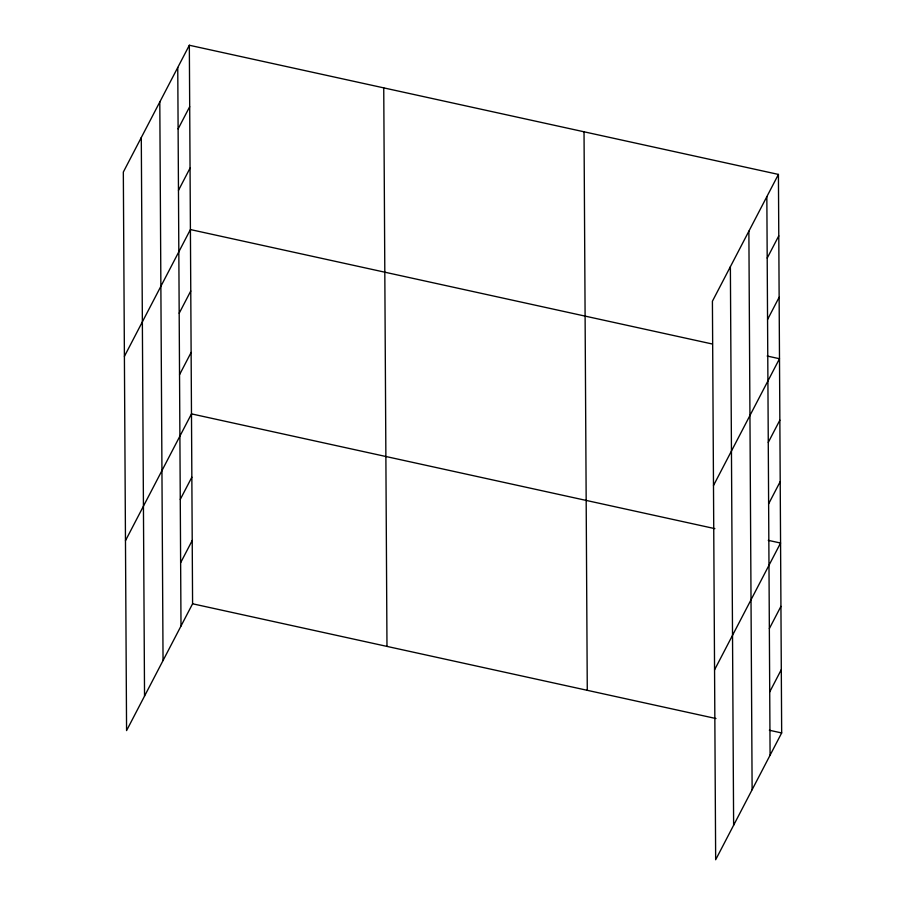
<?xml version="1.0" encoding="UTF-8"?>
<svg xmlns="http://www.w3.org/2000/svg" width="905" height="905" viewBox="0 0 905 905"><rect width="100%" height="100%" fill="white"/><g stroke="black" fill="none" stroke-linecap="round" stroke-linejoin="round"><path stroke-width="1.36" d="M189.337 45.25L123.329 172.052L126.576 730.584L192.584 603.782L189.337 45.25L778.424 174.416L781.671 732.948L715.663 859.75L712.416 301.218L778.424 174.416M178.115 128.94L189.699 106.688M178.477 190.378L190.05 168.126M124.404 356.366L190.412 229.565L712.416 344.024M179.19 313.254L190.763 291.003M179.541 374.693L191.125 352.441M125.467 540.681L191.487 413.879L714.86 528.633M180.265 499.424L191.849 477.184M180.638 562.729L192.222 540.477M767.202 258.095L778.786 235.854M767.553 319.533L779.137 297.293M713.491 485.533L779.499 358.731L767.168 356.027M768.266 442.421L779.85 420.169M768.628 503.859L780.212 481.607M714.554 669.847L780.563 543.045L768.243 540.342M769.352 628.59L780.936 606.35M769.725 691.895L781.298 669.643M192.584 603.782L715.957 718.536M769.352 730.245L781.671 732.948M766.84 196.657L770.087 755.189M748.876 231.16L752.123 789.703M730.38 266.715L733.627 825.247M584.03 131.791L587.277 690.323M383.743 87.876L386.978 646.408M177.753 67.502L181 626.034M159.8 102.005L163.047 660.537M141.293 137.549L144.54 696.081"/></g></svg>
